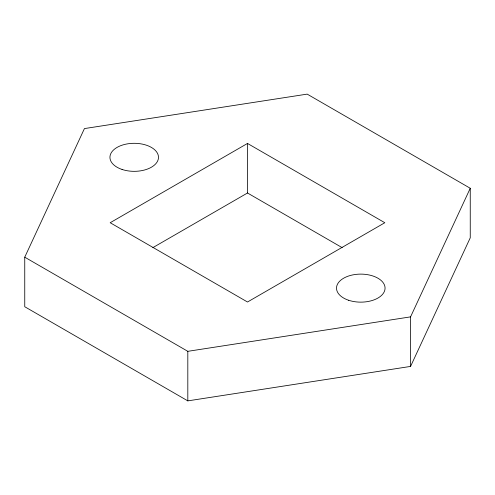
<?xml version="1.0" encoding="UTF-8"?>
<svg xmlns="http://www.w3.org/2000/svg" width="495" height="495" viewBox="0 0 495 495"><rect width="100%" height="100%" fill="white"/><g stroke="black" fill="none" stroke-linecap="round" stroke-linejoin="round"><path stroke-width="0.74" d="M24.75 257.183L84.435 128.582L307.185 94.124L470.25 188.267L470.25 237.817L410.565 366.418L187.815 400.876L24.75 306.733L24.75 257.183L187.815 351.326L410.565 316.868L470.25 188.267M247.5 143.445L110.181 222.725L247.5 302.006L384.819 222.725L247.5 143.445L247.5 192.994L342.156 247.642M152.844 247.642L247.5 192.994M410.565 316.868L410.565 366.418M187.815 351.326L187.815 400.876M348.647 300.267A24.274 14.015 0 0 0 385.061 288.133A24.274 14.015 0 0 0 348.647 275.993A24.274 14.015 0 0 0 348.647 300.267M122.073 169.457A24.274 14.015 0 0 0 158.487 157.317A24.274 14.015 0 0 0 122.073 145.184A24.274 14.015 0 0 0 122.073 169.457"/></g></svg>
